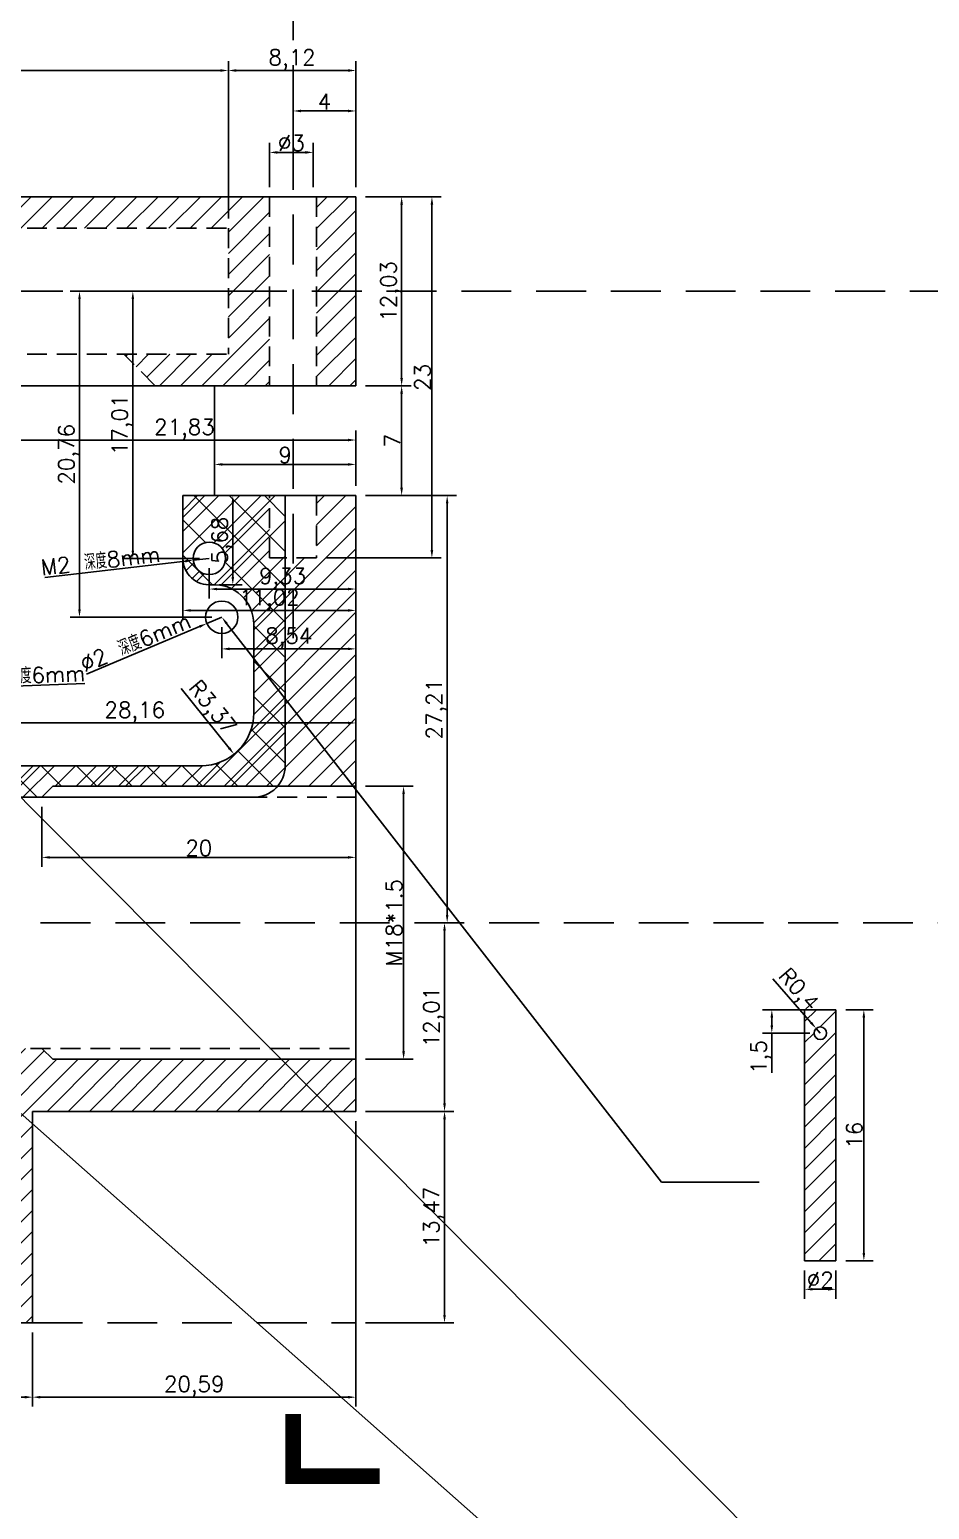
# Model space of a CAD drawing. Header units: millimetres. Extents: x 6817 to 15937, y -5221 to -164.
# Drawn here: x 9794.8 to 9852.1, y -372.3 to -278 of the extents above; entities that cross this region are included whole.
import ezdxf
from ezdxf import colors
from ezdxf.entities.mleader import LeaderData, LeaderLine
from ezdxf.math import Vec2, Vec3

# ---------------------------------------------------------------- set-up
doc = ezdxf.new("R2010")
doc.units = ezdxf.units.MM
doc.linetypes.add('HIDDEN', pattern=[9.525, 6.35, -3.175])
doc.layers.add('图层2', color=108, linetype='Continuous')
doc.styles.get("Standard").update_dxf_attribs({"font": 'txt', "bigfont": 'gbcbig.shx'})
doc.dimstyles.new('ISO-25', dxfattribs={"dimtxt": 1, "dimasz": 0.5, "dimexe": 0.6, "dimexo": 0.625, "dimgap": 0.1, "dimtad": 1, "dimtxsty": 'Standard', "dimcen": 2.5, "dimadec": 0, "dimazin": 0, "dimtfac": 1, "dimtmove": 0, "dimatfit": 3, "dimfxl": 0, "dimarcsym": 0})

# ---------------------------------------------------------------- blocks, each defined once
blk = doc.blocks.new('*D1300')
at = {"layer": 'Defpoints', "color": 0, "linetype": 'ByBlock', "transparency": 16777216}
for p in [(9777.292, -360.423), (9794.952, -360.423), (9777.292, -365.157)]:
    blk.add_point(p, dxfattribs=at)
at = {"layer": '图层2', "color": 0, "linetype": 'ByBlock', "lineweight": -2, "transparency": 16777216}
for p, q in [((9777.292, -361.048), (9777.292, -365.757)), ((9794.952, -361.048), (9794.952, -365.757)), ((9794.452, -365.157), (9777.792, -365.157))]:
    blk.add_line(p, q, dxfattribs=at)
at = {"layer": '图层2', "color": 0, "linetype": 'ByBlock', "transparency": 16777216}
for points in [[(9777.792, -365.074), (9777.792, -365.241), (9777.292, -365.157)], [(9794.452, -365.074), (9794.452, -365.241), (9794.952, -365.157)]]:
    blk.add_solid(points, dxfattribs=at)
at = {"layer": '图层2', "color": 0, "linetype": 'ByBlock', "transparency": 16777216, "insert": (9786.122, -364.474), "char_height": 1, "attachment_point": 5}
blk.add_mtext('17,66', dxfattribs=at)
blk = doc.blocks.new('*D780')
at = {"layer": 'Defpoints', "color": 0, "linetype": 'ByBlock', "transparency": 16777216}
for p in [(9815.545, -346.949), (9794.952, -360.423), (9794.952, -365.157)]:
    blk.add_point(p, dxfattribs=at)
at = {"layer": '图层2', "color": 0, "linetype": 'ByBlock', "lineweight": -2, "transparency": 16777216}
for p, q in [((9815.545, -347.574), (9815.545, -365.757)), ((9794.952, -361.048), (9794.952, -365.757)), ((9815.045, -365.157), (9795.452, -365.157))]:
    blk.add_line(p, q, dxfattribs=at)
at = {"layer": '图层2', "color": 0, "linetype": 'ByBlock', "transparency": 16777216}
for points in [[(9795.452, -365.074), (9795.452, -365.241), (9794.952, -365.157)], [(9815.045, -365.074), (9815.045, -365.241), (9815.545, -365.157)]]:
    blk.add_solid(points, dxfattribs=at)
at = {"layer": '图层2', "color": 0, "linetype": 'ByBlock', "transparency": 16777216, "insert": (9805.249, -364.474), "char_height": 1, "attachment_point": 5}
blk.add_mtext('20,59', dxfattribs=at)
blk = doc.blocks.new('*D1309')
at = {"layer": 'Defpoints', "color": 0, "linetype": 'ByBlock', "transparency": 16777216}
for p in [(9815.545, -326.236), (9815.545, -343.636), (9818.586, -343.636)]:
    blk.add_point(p, dxfattribs=at)
at = {"layer": '图层2', "color": 0, "linetype": 'ByBlock', "lineweight": -2, "transparency": 16777216}
for p, q in [((9816.17, -326.236), (9819.186, -326.236)), ((9818.586, -326.736), (9818.586, -343.136)), ((9816.17, -343.636), (9819.186, -343.636))]:
    blk.add_line(p, q, dxfattribs=at)
at = {"layer": '图层2', "color": 0, "linetype": 'ByBlock', "transparency": 16777216}
for points in [[(9818.503, -326.736), (9818.67, -326.736), (9818.586, -326.236)], [(9818.503, -343.136), (9818.67, -343.136), (9818.586, -343.636)]]:
    blk.add_solid(points, dxfattribs=at)
at = {"layer": '图层2', "color": 0, "linetype": 'ByBlock', "transparency": 16777216, "insert": (9817.986, -334.936), "char_height": 1, "attachment_point": 5, "rotation": 90}
blk.add_mtext('M18*1.5', dxfattribs=at)
blk = doc.blocks.new('*D1312')
at = {"layer": 'Defpoints', "color": 0, "linetype": 'ByBlock', "transparency": 16777216}
for p in [(9815.545, -288.697), (9815.545, -300.727), (9818.462, -300.727)]:
    blk.add_point(p, dxfattribs=at)
at = {"layer": '图层2', "color": 0, "linetype": 'ByBlock', "lineweight": -2, "transparency": 16777216}
for p, q in [((9816.17, -288.697), (9819.062, -288.697)), ((9818.462, -289.197), (9818.462, -300.227)), ((9816.17, -300.727), (9819.062, -300.727))]:
    blk.add_line(p, q, dxfattribs=at)
at = {"layer": '图层2', "color": 0, "linetype": 'ByBlock', "transparency": 16777216}
for points in [[(9818.378, -289.197), (9818.545, -289.197), (9818.462, -288.697)], [(9818.378, -300.227), (9818.545, -300.227), (9818.462, -300.727)]]:
    blk.add_solid(points, dxfattribs=at)
at = {"layer": '图层2', "color": 0, "linetype": 'ByBlock', "transparency": 16777216, "insert": (9817.778, -294.712), "char_height": 1, "attachment_point": 5, "rotation": 90}
blk.add_mtext('12,03', dxfattribs=at)
blk = doc.blocks.new('*D1313')
at = {"layer": 'Defpoints', "color": 0, "linetype": 'ByBlock', "transparency": 16777216}
for p in [(9815.545, -300.727), (9815.545, -307.727), (9818.462, -307.727)]:
    blk.add_point(p, dxfattribs=at)
at = {"layer": '图层2', "color": 0, "linetype": 'ByBlock', "lineweight": -2, "transparency": 16777216}
for p, q in [((9816.17, -300.727), (9819.062, -300.727)), ((9818.462, -301.227), (9818.462, -307.227)), ((9816.17, -307.727), (9819.062, -307.727))]:
    blk.add_line(p, q, dxfattribs=at)
at = {"layer": '图层2', "color": 0, "linetype": 'ByBlock', "transparency": 16777216}
for points in [[(9818.378, -301.227), (9818.545, -301.227), (9818.462, -300.727)], [(9818.378, -307.227), (9818.545, -307.227), (9818.462, -307.727)]]:
    blk.add_solid(points, dxfattribs=at)
at = {"layer": '图层2', "color": 0, "linetype": 'ByBlock', "transparency": 16777216, "insert": (9817.862, -304.227), "char_height": 1, "attachment_point": 5, "rotation": 90}
blk.add_mtext('7', dxfattribs=at)
blk = doc.blocks.new('*D1314')
at = {"layer": 'Defpoints', "color": 0, "linetype": 'ByBlock', "transparency": 16777216}
for p in [(9806.545, -305.741), (9806.545, -307.727), (9815.545, -307.727)]:
    blk.add_point(p, dxfattribs=at)
at = {"layer": '图层2', "color": 0, "linetype": 'ByBlock', "lineweight": -2, "transparency": 16777216}
for p, q in [((9806.545, -307.102), (9806.545, -305.141)), ((9815.545, -307.102), (9815.545, -305.141)), ((9815.045, -305.741), (9807.045, -305.741))]:
    blk.add_line(p, q, dxfattribs=at)
at = {"layer": '图层2', "color": 0, "linetype": 'ByBlock', "transparency": 16777216}
for points in [[(9807.045, -305.657), (9807.045, -305.824), (9806.545, -305.741)], [(9815.045, -305.657), (9815.045, -305.824), (9815.545, -305.741)]]:
    blk.add_solid(points, dxfattribs=at)
at = {"layer": '图层2', "color": 0, "linetype": 'ByBlock', "transparency": 16777216, "insert": (9811.045, -305.141), "char_height": 1, "attachment_point": 5}
blk.add_mtext('9', dxfattribs=at)
blk = doc.blocks.new('*D1315')
at = {"layer": 'Defpoints', "color": 0, "linetype": 'ByBlock', "transparency": 16777216}
for p in [(9815.545, -307.727), (9820.311, -334.936), (9821.363, -334.936)]:
    blk.add_point(p, dxfattribs=at)
at = {"layer": '图层2', "color": 0, "linetype": 'ByBlock', "lineweight": -2, "transparency": 16777216}
for p, q in [((9816.17, -307.727), (9821.963, -307.727)), ((9821.363, -308.227), (9821.363, -334.436)), ((9820.936, -334.936), (9821.963, -334.936))]:
    blk.add_line(p, q, dxfattribs=at)
at = {"layer": '图层2', "color": 0, "linetype": 'ByBlock', "transparency": 16777216}
for points in [[(9821.279, -308.227), (9821.446, -308.227), (9821.363, -307.727)], [(9821.279, -334.436), (9821.446, -334.436), (9821.363, -334.936)]]:
    blk.add_solid(points, dxfattribs=at)
at = {"layer": '图层2', "color": 0, "linetype": 'ByBlock', "transparency": 16777216, "insert": (9820.679, -321.332), "char_height": 1, "attachment_point": 5, "rotation": 90}
blk.add_mtext('27,21', dxfattribs=at)
blk = doc.blocks.new('*D781')
at = {"layer": 'Defpoints', "color": 0, "linetype": 'ByBlock', "transparency": 16777216}
for p in [(9819.686, -334.936), (9815.545, -346.949), (9821.194, -346.949)]:
    blk.add_point(p, dxfattribs=at)
at = {"layer": '图层2', "color": 0, "linetype": 'ByBlock', "lineweight": -2, "transparency": 16777216}
for p, q in [((9820.311, -334.936), (9821.794, -334.936)), ((9821.194, -335.436), (9821.194, -346.449)), ((9816.17, -346.949), (9821.794, -346.949))]:
    blk.add_line(p, q, dxfattribs=at)
at = {"layer": '图层2', "color": 0, "linetype": 'ByBlock', "transparency": 16777216}
for points in [[(9821.111, -335.436), (9821.278, -335.436), (9821.194, -334.936)], [(9821.111, -346.449), (9821.278, -346.449), (9821.194, -346.949)]]:
    blk.add_solid(points, dxfattribs=at)
at = {"layer": '图层2', "color": 0, "linetype": 'ByBlock', "transparency": 16777216, "insert": (9820.511, -340.943), "char_height": 1, "attachment_point": 5, "rotation": 90}
blk.add_mtext('12,01', dxfattribs=at)
blk = doc.blocks.new('*D1316')
at = {"layer": 'Defpoints', "color": 0, "linetype": 'ByBlock', "transparency": 16777216}
for p in [(9815.545, -346.949), (9815.545, -360.423), (9821.194, -360.423)]:
    blk.add_point(p, dxfattribs=at)
at = {"layer": '图层2', "color": 0, "linetype": 'ByBlock', "lineweight": -2, "transparency": 16777216}
for p, q in [((9816.17, -346.949), (9821.794, -346.949)), ((9821.194, -347.449), (9821.194, -359.923)), ((9816.17, -360.423), (9821.794, -360.423))]:
    blk.add_line(p, q, dxfattribs=at)
at = {"layer": '图层2', "color": 0, "linetype": 'ByBlock', "transparency": 16777216}
for points in [[(9821.111, -347.449), (9821.278, -347.449), (9821.194, -346.949)], [(9821.111, -359.923), (9821.278, -359.923), (9821.194, -360.423)]]:
    blk.add_solid(points, dxfattribs=at)
at = {"layer": '图层2', "color": 0, "linetype": 'ByBlock', "transparency": 16777216, "insert": (9820.511, -353.686), "char_height": 1, "attachment_point": 5, "rotation": 90}
blk.add_mtext('13,47', dxfattribs=at)
blk = doc.blocks.new('*D782')
at = {"layer": 'Defpoints', "color": 0, "linetype": 'ByBlock', "transparency": 16777216}
for p in [(9793.712, -304.185), (9793.712, -304.852), (9815.545, -307.727)]:
    blk.add_point(p, dxfattribs=at)
at = {"layer": '图层2', "color": 0, "linetype": 'ByBlock', "lineweight": -2, "transparency": 16777216}
for p, q in [((9793.712, -304.227), (9793.712, -303.585)), ((9815.045, -304.185), (9794.212, -304.185)), ((9815.545, -307.102), (9815.545, -303.585))]:
    blk.add_line(p, q, dxfattribs=at)
at = {"layer": '图层2', "color": 0, "linetype": 'ByBlock', "transparency": 16777216}
for points in [[(9794.212, -304.102), (9794.212, -304.269), (9793.712, -304.185)], [(9815.045, -304.102), (9815.045, -304.269), (9815.545, -304.185)]]:
    blk.add_solid(points, dxfattribs=at)
at = {"layer": '图层2', "color": 0, "linetype": 'ByBlock', "transparency": 16777216, "insert": (9804.629, -303.502), "char_height": 1, "attachment_point": 5}
blk.add_mtext('21,83', dxfattribs=at)
blk = doc.blocks.new('*D1318')
at = {"layer": 'Defpoints', "color": 0, "linetype": 'ByBlock', "transparency": 16777216}
for p in [(9811.545, -283.225), (9811.545, -288.697), (9815.545, -288.697)]:
    blk.add_point(p, dxfattribs=at)
at = {"layer": '图层2', "color": 0, "linetype": 'ByBlock', "lineweight": -2, "transparency": 16777216}
for p, q in [((9811.545, -288.072), (9811.545, -282.625)), ((9815.545, -288.072), (9815.545, -282.625)), ((9815.045, -283.225), (9812.045, -283.225))]:
    blk.add_line(p, q, dxfattribs=at)
at = {"layer": '图层2', "color": 0, "linetype": 'ByBlock', "transparency": 16777216}
for points in [[(9812.045, -283.142), (9812.045, -283.309), (9811.545, -283.225)], [(9815.045, -283.142), (9815.045, -283.309), (9815.545, -283.225)]]:
    blk.add_solid(points, dxfattribs=at)
at = {"layer": '图层2', "color": 0, "linetype": 'ByBlock', "transparency": 16777216, "insert": (9813.545, -282.625), "char_height": 1, "attachment_point": 5}
blk.add_mtext('4', dxfattribs=at)
blk = doc.blocks.new('*D1319')
at = {"layer": 'Defpoints', "color": 0, "linetype": 'ByBlock', "transparency": 16777216}
for p in [(9810.045, -285.864), (9810.045, -288.697), (9812.836, -288.697)]:
    blk.add_point(p, dxfattribs=at)
at = {"layer": '图层2', "color": 0, "linetype": 'ByBlock', "lineweight": -2, "transparency": 16777216}
for p, q in [((9810.045, -288.072), (9810.045, -285.264)), ((9812.836, -288.072), (9812.836, -285.264)), ((9812.336, -285.864), (9810.545, -285.864))]:
    blk.add_line(p, q, dxfattribs=at)
at = {"layer": '图层2', "color": 0, "linetype": 'ByBlock', "transparency": 16777216}
for points in [[(9810.545, -285.781), (9810.545, -285.948), (9810.045, -285.864)], [(9812.336, -285.781), (9812.336, -285.948), (9812.836, -285.864)]]:
    blk.add_solid(points, dxfattribs=at)
at = {"layer": '图层2', "color": 0, "linetype": 'ByBlock', "transparency": 16777216, "insert": (9811.44, -285.264), "char_height": 1, "attachment_point": 5}
blk.add_mtext('%%C3', dxfattribs=at)
blk = doc.blocks.new('*D1320')
at = {"layer": 'Defpoints', "color": 0, "linetype": 'ByBlock', "transparency": 16777216}
for p in [(9815.545, -288.697), (9813.045, -311.697), (9820.39, -311.697)]:
    blk.add_point(p, dxfattribs=at)
at = {"layer": '图层2', "color": 0, "linetype": 'ByBlock', "lineweight": -2, "transparency": 16777216}
for p, q in [((9816.17, -288.697), (9820.99, -288.697)), ((9820.39, -289.197), (9820.39, -311.197)), ((9813.67, -311.697), (9820.99, -311.697))]:
    blk.add_line(p, q, dxfattribs=at)
at = {"layer": '图层2', "color": 0, "linetype": 'ByBlock', "transparency": 16777216}
for points in [[(9820.306, -289.197), (9820.473, -289.197), (9820.39, -288.697)], [(9820.306, -311.197), (9820.473, -311.197), (9820.39, -311.697)]]:
    blk.add_solid(points, dxfattribs=at)
at = {"layer": '图层2', "color": 0, "linetype": 'ByBlock', "transparency": 16777216, "insert": (9819.79, -300.197), "char_height": 1, "attachment_point": 5, "rotation": 90}
blk.add_mtext('23', dxfattribs=at)
blk = doc.blocks.new('*D1321')
at = {"layer": 'Defpoints', "color": 0, "linetype": 'ByBlock', "transparency": 16777216}
for p in [(9807.423, -280.647), (9815.545, -288.697), (9807.423, -290.697)]:
    blk.add_point(p, dxfattribs=at)
at = {"layer": '图层2', "color": 0, "linetype": 'ByBlock', "lineweight": -2, "transparency": 16777216}
for p, q in [((9807.423, -290.072), (9807.423, -280.047)), ((9815.045, -280.647), (9807.923, -280.647)), ((9815.545, -288.072), (9815.545, -280.047))]:
    blk.add_line(p, q, dxfattribs=at)
at = {"layer": '图层2', "color": 0, "linetype": 'ByBlock', "transparency": 16777216}
for points in [[(9807.923, -280.564), (9807.923, -280.731), (9807.423, -280.647)], [(9815.045, -280.564), (9815.045, -280.731), (9815.545, -280.647)]]:
    blk.add_solid(points, dxfattribs=at)
at = {"layer": '图层2', "color": 0, "linetype": 'ByBlock', "transparency": 16777216, "insert": (9811.484, -279.964), "char_height": 1, "attachment_point": 5}
blk.add_mtext('8,12', dxfattribs=at)
blk = doc.blocks.new('*D1322')
at = {"layer": 'Defpoints', "color": 0, "linetype": 'ByBlock', "transparency": 16777216}
for p in [(9735.545, -280.647), (9735.545, -288.697), (9807.423, -290.697)]:
    blk.add_point(p, dxfattribs=at)
at = {"layer": '图层2', "color": 0, "linetype": 'ByBlock', "lineweight": -2, "transparency": 16777216}
for p, q in [((9735.545, -288.072), (9735.545, -280.047)), ((9806.923, -280.647), (9736.045, -280.647)), ((9807.423, -290.072), (9807.423, -280.047))]:
    blk.add_line(p, q, dxfattribs=at)
at = {"layer": '图层2', "color": 0, "linetype": 'ByBlock', "transparency": 16777216}
for points in [[(9736.045, -280.564), (9736.045, -280.731), (9735.545, -280.647)], [(9806.923, -280.564), (9806.923, -280.731), (9807.423, -280.647)]]:
    blk.add_solid(points, dxfattribs=at)
at = {"layer": '图层2', "color": 0, "linetype": 'ByBlock', "transparency": 16777216, "insert": (9771.484, -279.964), "char_height": 1, "attachment_point": 5}
blk.add_mtext('71,88', dxfattribs=at)
blk = doc.blocks.new('*D785')
at = {"layer": 'Defpoints', "color": 0, "linetype": 'ByBlock', "transparency": 16777216}
for p in [(9805.183, -311.845), (9806.21, -311.726)]:
    blk.add_point(p, dxfattribs=at)
at = {"layer": '图层2', "color": 0, "linetype": 'ByBlock', "lineweight": -2, "transparency": 16777216}
for p, q in [((9795.724, -312.942), (9804.686, -311.903)), ((9806.21, -311.726), (9805.183, -311.845))]:
    blk.add_line(p, q, dxfattribs=at)
at = {"layer": '图层2', "color": 0, "linetype": 'ByBlock', "transparency": 16777216}
blk.add_solid([(9804.676, -311.82), (9804.696, -311.985), (9805.183, -311.845)], dxfattribs=at)
at = {"layer": '图层2', "color": 0, "linetype": 'ByBlock', "transparency": 16777216, "insert": (9799.286, -311.875), "char_height": 1, "attachment_point": 5, "rotation": 6.61436}
blk.add_mtext('M2 深度8mm', dxfattribs=at)
blk = doc.blocks.new('*D1324')
at = {"layer": 'Defpoints', "color": 0, "linetype": 'ByBlock', "transparency": 16777216}
for p in [(9807.005, -315.473), (9806.054, -315.873)]:
    blk.add_point(p, dxfattribs=at)
at = {"layer": '图层2', "color": 0, "linetype": 'ByBlock', "lineweight": -2, "transparency": 16777216}
for p, q in [((9807.005, -315.473), (9806.054, -315.873)), ((9798.382, -319.1), (9805.593, -316.067))]:
    blk.add_line(p, q, dxfattribs=at)
at = {"layer": '图层2', "color": 0, "linetype": 'ByBlock', "transparency": 16777216}
blk.add_solid([(9805.561, -315.99), (9805.625, -316.144), (9806.054, -315.873)], dxfattribs=at)
at = {"layer": '图层2', "color": 0, "linetype": 'ByBlock', "transparency": 16777216, "insert": (9801.505, -317.082), "char_height": 1, "attachment_point": 5, "rotation": 22.81537}
blk.add_mtext('%%C2 深度6mm', dxfattribs=at)
blk = doc.blocks.new('*D1325')
at = {"layer": 'Defpoints', "color": 0, "linetype": 'ByBlock', "transparency": 16777216}
for p in [(9806.21, -311.726), (9815.545, -311.726), (9815.545, -313.679)]:
    blk.add_point(p, dxfattribs=at)
at = {"layer": '图层2', "color": 0, "linetype": 'ByBlock', "lineweight": -2, "transparency": 16777216}
for p, q in [((9806.21, -312.351), (9806.21, -314.279)), ((9815.545, -312.351), (9815.545, -314.279)), ((9806.71, -313.679), (9815.045, -313.679))]:
    blk.add_line(p, q, dxfattribs=at)
at = {"layer": '图层2', "color": 0, "linetype": 'ByBlock', "transparency": 16777216}
for points in [[(9806.71, -313.596), (9806.71, -313.762), (9806.21, -313.679)], [(9815.045, -313.596), (9815.045, -313.762), (9815.545, -313.679)]]:
    blk.add_solid(points, dxfattribs=at)
at = {"layer": '图层2', "color": 0, "linetype": 'ByBlock', "transparency": 16777216, "insert": (9810.878, -312.996), "char_height": 1, "attachment_point": 5}
blk.add_mtext('9,33', dxfattribs=at)
blk = doc.blocks.new('*D1326')
at = {"layer": 'Defpoints', "color": 0, "linetype": 'ByBlock', "transparency": 16777216}
for p in [(9807.005, -315.473), (9815.545, -315.473), (9815.545, -317.491)]:
    blk.add_point(p, dxfattribs=at)
at = {"layer": '图层2', "color": 0, "linetype": 'ByBlock', "lineweight": -2, "transparency": 16777216}
for p, q in [((9807.005, -316.098), (9807.005, -318.091)), ((9815.545, -316.098), (9815.545, -318.091)), ((9807.505, -317.491), (9815.045, -317.491))]:
    blk.add_line(p, q, dxfattribs=at)
at = {"layer": '图层2', "color": 0, "linetype": 'ByBlock', "transparency": 16777216}
for points in [[(9807.505, -317.408), (9807.505, -317.574), (9807.005, -317.491)], [(9815.045, -317.408), (9815.045, -317.574), (9815.545, -317.491)]]:
    blk.add_solid(points, dxfattribs=at)
at = {"layer": '图层2', "color": 0, "linetype": 'ByBlock', "transparency": 16777216, "insert": (9811.275, -316.808), "char_height": 1, "attachment_point": 5}
blk.add_mtext('8,54', dxfattribs=at)
blk = doc.blocks.new('*D1327')
at = {"layer": 'Defpoints', "color": 0, "linetype": 'ByBlock', "transparency": 16777216}
for p in [(9809.425, -294.712), (9801.339, -311.726), (9806.21, -311.726)]:
    blk.add_point(p, dxfattribs=at)
at = {"layer": '图层2', "color": 0, "linetype": 'ByBlock', "lineweight": -2, "transparency": 16777216}
for p, q in [((9808.8, -294.712), (9800.739, -294.712)), ((9801.339, -295.212), (9801.339, -311.226)), ((9805.585, -311.726), (9800.739, -311.726))]:
    blk.add_line(p, q, dxfattribs=at)
at = {"layer": '图层2', "color": 0, "linetype": 'ByBlock', "transparency": 16777216}
for points in [[(9801.256, -295.212), (9801.422, -295.212), (9801.339, -294.712)], [(9801.256, -311.226), (9801.422, -311.226), (9801.339, -311.726)]]:
    blk.add_solid(points, dxfattribs=at)
at = {"layer": '图层2', "color": 0, "linetype": 'ByBlock', "transparency": 16777216, "insert": (9800.656, -303.219), "char_height": 1, "attachment_point": 5, "rotation": 90}
blk.add_mtext('17,01', dxfattribs=at)
blk = doc.blocks.new('*D786')
at = {"layer": 'Defpoints', "color": 0, "linetype": 'ByBlock', "transparency": 16777216}
for p in [(9805.379, -294.712), (9797.941, -315.473), (9807.005, -315.473)]:
    blk.add_point(p, dxfattribs=at)
at = {"layer": '图层2', "color": 0, "linetype": 'ByBlock', "lineweight": -2, "transparency": 16777216}
for p, q in [((9804.754, -294.712), (9797.341, -294.712)), ((9797.941, -295.212), (9797.941, -314.973)), ((9806.38, -315.473), (9797.341, -315.473))]:
    blk.add_line(p, q, dxfattribs=at)
at = {"layer": '图层2', "color": 0, "linetype": 'ByBlock', "transparency": 16777216}
for points in [[(9797.858, -295.212), (9798.024, -295.212), (9797.941, -294.712)], [(9797.858, -314.973), (9798.024, -314.973), (9797.941, -315.473)]]:
    blk.add_solid(points, dxfattribs=at)
at = {"layer": '图层2', "color": 0, "linetype": 'ByBlock', "transparency": 16777216, "insert": (9797.258, -305.092), "char_height": 1, "attachment_point": 5, "rotation": 90}
blk.add_mtext('20,76', dxfattribs=at)
blk = doc.blocks.new('*D1330')
at = {"layer": 'Defpoints', "color": 0, "linetype": 'ByBlock', "transparency": 16777216}
for p in [(9787.385, -320.113), (9815.545, -320.527), (9787.385, -322.21)]:
    blk.add_point(p, dxfattribs=at)
at = {"layer": '图层2', "color": 0, "linetype": 'ByBlock', "lineweight": -2, "transparency": 16777216}
for p, q in [((9787.385, -320.738), (9787.385, -322.81)), ((9815.545, -321.152), (9815.545, -322.81)), ((9815.045, -322.21), (9787.885, -322.21))]:
    blk.add_line(p, q, dxfattribs=at)
at = {"layer": '图层2', "color": 0, "linetype": 'ByBlock', "transparency": 16777216}
for points in [[(9787.885, -322.126), (9787.885, -322.293), (9787.385, -322.21)], [(9815.045, -322.126), (9815.045, -322.293), (9815.545, -322.21)]]:
    blk.add_solid(points, dxfattribs=at)
at = {"layer": '图层2', "color": 0, "linetype": 'ByBlock', "transparency": 16777216, "insert": (9801.465, -321.526), "char_height": 1, "attachment_point": 5}
blk.add_mtext('28,16', dxfattribs=at)
blk = doc.blocks.new('*D1332')
at = {"layer": 'Defpoints', "color": 0, "linetype": 'ByBlock', "transparency": 16777216}
for p in [(9804.526, -307.727), (9815.545, -307.727), (9804.526, -315.04)]:
    blk.add_point(p, dxfattribs=at)
at = {"layer": '图层2', "color": 0, "linetype": 'ByBlock', "lineweight": -2, "transparency": 16777216}
for p, q in [((9804.526, -308.352), (9804.526, -315.64)), ((9815.545, -308.352), (9815.545, -315.64)), ((9815.045, -315.04), (9805.026, -315.04))]:
    blk.add_line(p, q, dxfattribs=at)
at = {"layer": '图层2', "color": 0, "linetype": 'ByBlock', "transparency": 16777216}
for points in [[(9805.026, -314.957), (9805.026, -315.124), (9804.526, -315.04)], [(9815.045, -314.957), (9815.045, -315.124), (9815.545, -315.04)]]:
    blk.add_solid(points, dxfattribs=at)
at = {"layer": '图层2', "color": 0, "linetype": 'ByBlock', "transparency": 16777216, "insert": (9810.035, -314.357), "char_height": 1, "attachment_point": 5}
blk.add_mtext('11,02', dxfattribs=at)
blk = doc.blocks.new('*D1333')
at = {"layer": 'Defpoints', "color": 0, "linetype": 'ByBlock', "transparency": 16777216}
for p in [(9804.526, -307.727), (9806.21, -313.41), (9807.708, -313.41)]:
    blk.add_point(p, dxfattribs=at)
at = {"layer": '图层2', "color": 0, "linetype": 'ByBlock', "lineweight": -2, "transparency": 16777216}
for p, q in [((9805.151, -307.727), (9808.308, -307.727)), ((9807.708, -308.227), (9807.708, -312.91)), ((9806.835, -313.41), (9808.308, -313.41))]:
    blk.add_line(p, q, dxfattribs=at)
at = {"layer": '图层2', "color": 0, "linetype": 'ByBlock', "transparency": 16777216}
for points in [[(9807.624, -308.227), (9807.791, -308.227), (9807.708, -307.727)], [(9807.624, -312.91), (9807.791, -312.91), (9807.708, -313.41)]]:
    blk.add_solid(points, dxfattribs=at)
at = {"layer": '图层2', "color": 0, "linetype": 'ByBlock', "transparency": 16777216, "insert": (9807.024, -310.568), "char_height": 1, "attachment_point": 5, "rotation": 90}
blk.add_mtext('5,68', dxfattribs=at)
blk = doc.blocks.new('*D1334')
at = {"layer": 'Defpoints', "color": 0, "linetype": 'ByBlock', "transparency": 16777216}
for p in [(9805.676, -321.568), (9807.784, -324.196)]:
    blk.add_point(p, dxfattribs=at)
at = {"layer": '图层2', "color": 0, "linetype": 'ByBlock', "lineweight": -2, "transparency": 16777216}
blk.add_line((9804.426, -320.009), (9807.471, -323.806), dxfattribs=at)
at = {"layer": '图层2', "color": 0, "linetype": 'ByBlock', "transparency": 16777216}
blk.add_solid([(9807.536, -323.753), (9807.406, -323.858), (9807.784, -324.196)], dxfattribs=at)
at = {"layer": '图层2', "color": 0, "linetype": 'ByBlock', "transparency": 16777216, "insert": (9806.325, -321.285), "char_height": 1, "attachment_point": 5, "rotation": 308.7325}
blk.add_mtext('R3,37', dxfattribs=at)
blk = doc.blocks.new('*D793')
at = {"layer": 'Defpoints', "color": 0, "linetype": 'ByBlock', "transparency": 16777216}
for p in [(9787.385, -320.113), (9788.634, -320.065)]:
    blk.add_point(p, dxfattribs=at)
at = {"layer": '图层2', "color": 0, "linetype": 'ByBlock', "lineweight": -2, "transparency": 16777216}
for p, q in [((9787.385, -320.113), (9788.634, -320.065)), ((9798.283, -319.693), (9789.133, -320.045))]:
    blk.add_line(p, q, dxfattribs=at)
at = {"layer": '图层2', "color": 0, "linetype": 'ByBlock', "transparency": 16777216}
blk.add_solid([(9789.13, -319.962), (9789.137, -320.129), (9788.634, -320.065)], dxfattribs=at)
at = {"layer": '图层2', "color": 0, "linetype": 'ByBlock', "transparency": 16777216, "insert": (9793.933, -319.21), "char_height": 1, "attachment_point": 5, "rotation": 2.20602}
blk.add_mtext('%%C2.5 深度6mm', dxfattribs=at)
blk = doc.blocks.new('*D1351')
at = {"layer": 'Defpoints', "color": 0, "linetype": 'ByBlock', "transparency": 16777216}
for p in [(9795.545, -326.936), (9815.545, -326.936), (9795.545, -330.772)]:
    blk.add_point(p, dxfattribs=at)
at = {"layer": '图层2', "color": 0, "linetype": 'ByBlock', "lineweight": -2, "transparency": 16777216}
for p, q in [((9795.545, -327.561), (9795.545, -331.372)), ((9815.545, -327.561), (9815.545, -331.372)), ((9815.045, -330.772), (9796.045, -330.772))]:
    blk.add_line(p, q, dxfattribs=at)
at = {"layer": '图层2', "color": 0, "linetype": 'ByBlock', "transparency": 16777216}
for points in [[(9796.045, -330.689), (9796.045, -330.855), (9795.545, -330.772)], [(9815.045, -330.689), (9815.045, -330.855), (9815.545, -330.772)]]:
    blk.add_solid(points, dxfattribs=at)
at = {"layer": '图层2', "color": 0, "linetype": 'ByBlock', "transparency": 16777216, "insert": (9805.545, -330.172), "char_height": 1, "attachment_point": 5}
blk.add_mtext('20', dxfattribs=at)
blk = doc.blocks.new('*D1352')
at = {"layer": 'Defpoints', "color": 0, "linetype": 'ByBlock', "transparency": 16777216}
for p in [(9844.13, -356.473), (9846.13, -356.473), (9844.13, -358.285)]:
    blk.add_point(p, dxfattribs=at)
at = {"layer": '图层2', "color": 0, "linetype": 'ByBlock', "lineweight": -2, "transparency": 16777216}
for p, q in [((9844.13, -357.098), (9844.13, -358.885)), ((9846.13, -357.098), (9846.13, -358.885)), ((9845.63, -358.285), (9844.63, -358.285))]:
    blk.add_line(p, q, dxfattribs=at)
at = {"layer": '图层2', "color": 0, "linetype": 'ByBlock', "transparency": 16777216}
for points in [[(9844.63, -358.201), (9844.63, -358.368), (9844.13, -358.285)], [(9845.63, -358.201), (9845.63, -358.368), (9846.13, -358.285)]]:
    blk.add_solid(points, dxfattribs=at)
at = {"layer": '图层2', "color": 0, "linetype": 'ByBlock', "transparency": 16777216, "insert": (9845.13, -357.685), "char_height": 1, "attachment_point": 5}
blk.add_mtext('%%C2', dxfattribs=at)
blk = doc.blocks.new('*D1353')
at = {"layer": 'Defpoints', "color": 0, "linetype": 'ByBlock', "transparency": 16777216}
for p in [(9846.13, -340.473), (9846.13, -356.473), (9847.905, -356.473)]:
    blk.add_point(p, dxfattribs=at)
at = {"layer": '图层2', "color": 0, "linetype": 'ByBlock', "lineweight": -2, "transparency": 16777216}
for p, q in [((9846.755, -340.473), (9848.505, -340.473)), ((9847.905, -340.973), (9847.905, -355.973)), ((9846.755, -356.473), (9848.505, -356.473))]:
    blk.add_line(p, q, dxfattribs=at)
at = {"layer": '图层2', "color": 0, "linetype": 'ByBlock', "transparency": 16777216}
for points in [[(9847.822, -340.973), (9847.988, -340.973), (9847.905, -340.473)], [(9847.822, -355.973), (9847.988, -355.973), (9847.905, -356.473)]]:
    blk.add_solid(points, dxfattribs=at)
at = {"layer": '图层2', "color": 0, "linetype": 'ByBlock', "transparency": 16777216, "insert": (9847.305, -348.473), "char_height": 1, "attachment_point": 5, "rotation": 90}
blk.add_mtext('16', dxfattribs=at)
blk = doc.blocks.new('*D1354')
at = {"layer": 'Defpoints', "color": 0, "linetype": 'ByBlock', "transparency": 16777216}
for p in [(9845.13, -340.473), (9842.043, -341.972), (9845.1, -341.972)]:
    blk.add_point(p, dxfattribs=at)
at = {"layer": '图层2', "color": 0, "linetype": 'ByBlock', "lineweight": -2, "transparency": 16777216}
for p, q in [((9844.505, -340.473), (9841.443, -340.473)), ((9842.043, -340.973), (9842.043, -341.472)), ((9844.475, -341.972), (9841.443, -341.972)), ((9842.043, -341.972), (9842.043, -344.505))]:
    blk.add_line(p, q, dxfattribs=at)
at = {"layer": '图层2', "color": 0, "linetype": 'ByBlock', "transparency": 16777216}
for points in [[(9841.959, -340.973), (9842.126, -340.973), (9842.043, -340.473)], [(9841.959, -341.472), (9842.126, -341.472), (9842.043, -341.972)]]:
    blk.add_solid(points, dxfattribs=at)
at = {"layer": '图层2', "color": 0, "linetype": 'ByBlock', "transparency": 16777216, "insert": (9841.359, -343.489), "char_height": 1, "attachment_point": 5, "rotation": 90}
blk.add_mtext('1,5', dxfattribs=at)
blk = doc.blocks.new('*D1355')
at = {"layer": 'Defpoints', "color": 0, "linetype": 'ByBlock', "transparency": 16777216}
for p in [(9844.867, -341.672), (9845.13, -341.973)]:
    blk.add_point(p, dxfattribs=at)
at = {"layer": '图层2', "color": 0, "linetype": 'ByBlock', "lineweight": -2, "transparency": 16777216}
for p, q in [((9842.1, -338.512), (9844.537, -341.296)), ((9845.13, -341.973), (9844.867, -341.672))]:
    blk.add_line(p, q, dxfattribs=at)
at = {"layer": '图层2', "color": 0, "linetype": 'ByBlock', "transparency": 16777216}
blk.add_solid([(9844.6, -341.241), (9844.475, -341.351), (9844.867, -341.672)], dxfattribs=at)
at = {"layer": '图层2', "color": 0, "linetype": 'ByBlock', "transparency": 16777216, "insert": (9843.668, -339.266), "char_height": 1, "attachment_point": 5, "rotation": 311.19773}
blk.add_mtext('R0,4', dxfattribs=at)

msp = doc.modelspace()

# ---------------------------------------------------------------- hatches: boundary and pattern name
at = {"layer": '图层2', "linetype": 'ByBlock'}
h = msp.add_hatch(dxfattribs=at)
h.set_pattern_fill('ANSI31', color=4, scale=0.3)
h.set_pattern_definition([(45, (8217.1897, 256.5624), (-0.6735192, 0.6735192), [])])
h.paths.add_polyline_path([(9735.545, -288.697), (9810.045, -288.697), (9810.045, -294.712), (9807.423, -294.712), (9807.423, -290.697), (9735.545, -290.697)])
h.paths.add_polyline_path([(9800.769, -298.727), (9807.423, -298.727), (9807.423, -294.712), (9810.045, -294.712), (9810.045, -300.727), (9802.769, -300.727)])
h.paths.add_polyline_path([(9813.045, -294.712), (9815.545, -294.712), (9815.545, -300.727), (9813.045, -300.727)])
h.paths.add_polyline_path([(9813.045, -288.697), (9815.545, -288.697), (9815.545, -294.712), (9813.045, -294.712)])
edge = h.paths.add_edge_path()
edge.add_line((9735.545, -298.727), (9740.045, -298.727))
edge.add_arc((9740.045, -300.727), 2, 450, 540)
edge.add_line((9738.045, -300.727), (9735.545, -300.727))
edge.add_line((9735.545, -300.727), (9735.545, -298.727))
edge = h.paths.add_edge_path()
edge.add_line((9740.045, -298.727), (9757.8, -298.727))
edge.add_line((9757.8, -298.727), (9755.8, -300.727))
edge.add_line((9755.8, -300.727), (9738.045, -300.727))
edge.add_arc((9740.045, -300.727), 2, 450, 540, ccw=False)
edge = h.paths.add_edge_path()
edge.add_line((9804.526, -311.726), (9804.526, -307.727))
edge.add_line((9804.526, -307.727), (9810.045, -307.727))
edge.add_line((9810.045, -307.727), (9810.045, -311.697))
edge.add_line((9810.045, -311.697), (9811.045, -311.697))
edge.add_line((9811.045, -311.697), (9811.045, -324.936))
edge.add_arc((9809.045, -324.936), 2, 319.4584, 360, ccw=False)
edge.add_line((9810.565, -326.236), (9796.245, -326.236))
edge.add_line((9796.245, -326.236), (9795.545, -326.936))
edge.add_line((9795.545, -326.936), (9766.644, -326.936))
edge.add_line((9766.644, -326.936), (9768.644, -324.936))
edge.add_line((9768.644, -324.936), (9805.676, -324.936))
edge.add_arc((9805.676, -321.568), 3.368, 270, 360)
edge.add_line((9809.045, -321.568), (9809.045, -315.925))
edge.add_arc((9806.519, -315.925), 2.526, 360, 454.82174)
edge.add_arc((9806.21, -311.726), 1.684, 180, 273.27147, ccw=False)
edge = h.paths.add_edge_path(flags=16)
edge.add_arc((9806.21, -311.726), 1.034, 180, 540, ccw=False)
edge = h.paths.add_edge_path(flags=17)
edge.add_line((9738.045, -324.936), (9739.483, -324.936))
edge.add_line((9739.483, -324.936), (9741.483, -326.936))
edge.add_line((9741.483, -326.936), (9740.045, -326.936))
edge.add_arc((9740.045, -324.936), 2, 180, 270, ccw=False)
edge = h.paths.add_edge_path()
edge.add_line((9735.545, -324.936), (9738.045, -324.936))
edge.add_arc((9740.045, -324.936), 2, 540, 630)
edge.add_line((9740.045, -326.936), (9741.483, -326.936))
edge.add_line((9741.483, -326.936), (9741.483, -332.436))
edge.add_line((9741.483, -332.436), (9732.875, -332.436))
edge.add_line((9732.875, -332.436), (9732.875, -331.451))
edge.add_line((9732.875, -331.451), (9735.545, -331.451))
edge.add_line((9735.545, -331.451), (9735.545, -324.936))
h.paths.add_polyline_path([(9733.875, -339.951), (9732.875, -339.951), (9732.875, -337.436), (9741.483, -337.436), (9741.483, -342.936), (9747.926, -342.936), (9747.926, -344.936), (9743.433, -344.936), (9743.433, -350.317), (9740.989, -350.317), (9740.989, -345.817), (9740.489, -345.317), (9738.489, -345.317), (9737.989, -345.817), (9737.989, -350.317), (9733.875, -350.317)])
h.paths.add_polyline_path([(9788.736, -342.936), (9795.545, -342.936), (9796.245, -343.636), (9815.545, -343.636), (9815.545, -346.949), (9794.952, -346.949), (9794.952, -360.423), (9792.952, -360.423), (9792.952, -344.936), (9788.736, -344.936)])
h.paths.add_polyline_path([(9734.375, -350.923), (9733.875, -350.423), (9733.875, -350.317), (9735.545, -350.317), (9735.545, -360.423), (9734.375, -360.423)])
h.paths.add_polyline_path([(9720.745, -344.936), (9720.745, -337.436), (9729.875, -337.436), (9729.875, -339.951), (9728.875, -339.951), (9728.875, -350.317), (9727.858, -350.317), (9727.858, -360.423), (9721.745, -360.423), (9711.145, -358.131), (9711.145, -344.936)])
h.paths.add_polyline_path([(9691.745, -315.936), (9705.895, -315.936), (9705.895, -324.936), (9691.745, -324.936)])
h.paths.add_polyline_path([(9710.395, -315.936), (9721.745, -315.936), (9721.745, -331.451), (9729.875, -331.451), (9729.875, -332.436), (9720.745, -332.436), (9720.745, -324.936), (9710.395, -324.936)])
h.paths.add_polyline_path([(9710.395, -300.712), (9721.745, -300.712), (9721.745, -315.936), (9710.395, -315.936)])
h.paths.add_polyline_path([(9691.745, -302.712), (9703.445, -302.712), (9703.445, -300.912), (9703.645, -300.712), (9705.895, -300.712), (9705.895, -315.936), (9691.745, -315.936)])
h.paths.add_polyline_path([(9711.245, -284.712), (9721.745, -284.712), (9721.745, -288.712), (9711.245, -288.712)])
h.paths.add_polyline_path([(9703.445, -286.712), (9691.745, -286.712), (9691.745, -284.712), (9711.245, -284.712), (9711.245, -288.712), (9703.645, -288.712), (9703.445, -288.512)])
edge = h.paths.add_edge_path()
edge.add_line((9813.045, -311.697), (9813.045, -307.727))
edge.add_line((9813.045, -307.727), (9815.545, -307.727))
edge.add_line((9815.545, -307.727), (9815.545, -326.236))
edge.add_line((9815.545, -326.236), (9810.565, -326.236))
edge.add_arc((9809.045, -324.936), 2, 319.4584, 360)
edge.add_line((9811.045, -324.936), (9811.045, -311.697))
edge.add_line((9811.045, -311.697), (9813.045, -311.697))
h.paths.add_polyline_path([(9694.345, -344.936), (9694.345, -354.499), (9691.745, -353.936), (9691.745, -344.936)])
h.paths.add_polyline_path([(9699.345, -355.58), (9699.345, -344.936), (9705.145, -344.936), (9705.145, -356.834)])
h = msp.add_hatch(dxfattribs=at)
h.set_pattern_fill('ANSI37', color=62, scale=0.5)
h.set_pattern_definition([(45, (8217.1897, 256.5624), (-1.122532, 1.122532), []), (135, (8217.1897, 256.5624), (-1.122532, -1.122532), [])])
h.paths.add_polyline_path([(9810.045, -307.727), (9811.045, -307.727), (9811.045, -311.697), (9810.045, -311.697)], flags=17)
h.paths.add_polyline_path([(9804.526, -307.727), (9810.045, -307.727), (9810.045, -311.697), (9811.045, -311.697), (9811.045, -324.936, -0.178765), (9810.565, -326.236), (9796.245, -326.236), (9795.545, -326.936), (9766.644, -326.936), (9768.644, -324.936), (9805.676, -324.936, 0.414214), (9809.045, -321.568), (9809.045, -315.925, 0.439082), (9806.306, -313.407, -0.431038), (9804.526, -311.726)])
h.paths.add_polyline_path([(9805.176, -311.726, 1), (9807.244, -311.726, 1)], flags=16)
h.paths.add_polyline_path([(9739.483, -324.936), (9768.644, -324.936), (9766.644, -326.936), (9741.483, -326.936)])
h.paths.add_polyline_path([(9738.045, -324.936), (9739.483, -324.936), (9741.483, -326.936), (9740.045, -326.936, -0.414214)])
h.paths.add_polyline_path([(9740.045, -298.727), (9757.8, -298.727), (9755.8, -300.727), (9738.045, -300.727, -0.414214)])
h.paths.add_polyline_path([(9757.8, -298.727), (9772.39, -298.727, -0.414214), (9774.39, -300.727), (9759.989, -300.727), (9755.8, -300.727)])
h = msp.add_hatch(dxfattribs=at)
h.set_pattern_fill('ANSI31', color=4, scale=0.3)
h.set_pattern_definition([(45, (8874.9278, 578.1216), (-0.6735192, 0.6735192), [])])
h.paths.add_polyline_path([(9846.13, -356.473), (9844.13, -356.473), (9844.13, -340.473), (9846.13, -340.473)])
edge = h.paths.add_edge_path(flags=16)
edge.add_arc((9845.13, -341.973), 0.4, 180, 540, ccw=False)

# ---------------------------------------------------------------- linework, layer by layer
at = {"layer": '图层2', "color": 3, "linetype": 'HIDDEN', "ltscale": 0.5}
for p, q in [((9811.545, -232.68), (9811.545, -318.231)), ((9877.832, -294.712), (9617.028, -294.712)), ((9960.567, -334.936), (9611.681, -334.936)), ((9794.952, -360.423), (9815.545, -360.423))]:
    msp.add_line(p, q, dxfattribs=at)
at = {"layer": '图层2', "color": 2, "linetype": 'ByBlock'}
for p, q in [((9735.545, -288.697), (9815.545, -288.697)), ((9815.545, -288.697), (9815.545, -300.727)), ((9735.545, -300.727), (9815.545, -300.727)), ((9806.545, -300.727), (9806.545, -307.727)), ((9804.526, -307.727), (9804.526, -311.726)), ((9804.526, -307.727), (9815.545, -307.727)), ((9815.545, -307.727), (9815.545, -346.949)), ((9809.045, -321.568), (9809.045, -315.925)), ((9735.545, -324.936), (9805.676, -324.936)), ((9815.545, -346.949), (9794.952, -346.949)), ((9794.952, -360.423), (9794.952, -346.949)), ((9794.952, -360.423), (9721.745, -360.423))]:
    msp.add_line(p, q, dxfattribs=at)
at = {"layer": '图层2', "color": 1, "linetype": 'HIDDEN', "ltscale": 0.2}
for p, q in [((9810.045, -288.697), (9810.045, -300.727)), ((9813.045, -288.697), (9813.045, -300.727)), ((9735.545, -290.697), (9807.423, -290.697)), ((9807.423, -290.697), (9807.423, -298.727)), ((9735.545, -298.727), (9807.423, -298.727)), ((9802.769, -300.727), (9800.769, -298.727)), ((9740.045, -326.936), (9815.545, -326.936)), ((9741.483, -342.936), (9815.545, -342.936))]:
    msp.add_line(p, q, dxfattribs=at)
at = {"layer": '图层2', "color": 4, "linetype": 'ByBlock'}
for p, q in [((9795.545, -326.936), (9796.245, -326.236)), ((9796.245, -326.236), (9815.545, -326.236)), ((9795.545, -342.936), (9796.245, -343.636)), ((9796.245, -343.636), (9815.545, -343.636))]:
    msp.add_line(p, q, dxfattribs=at)
at = {"layer": '图层2', "color": 1, "linetype": 'ByBlock'}
for p, q in [((9846.13, -340.473), (9844.13, -340.473)), ((9844.13, -340.473), (9844.13, -356.473)), ((9846.13, -356.473), (9846.13, -340.473)), ((9844.13, -356.473), (9846.13, -356.473))]:
    msp.add_line(p, q, dxfattribs=at)
at = {"layer": '图层2', "color": 62, "linetype": 'ByBlock'}
msp.add_lwpolyline([(9811.045, -307.727), (9811.045, -324.936, -0.414214), (9809.045, -326.936), (9740.045, -326.936, -0.414214), (9738.045, -324.936)], format="xyb", dxfattribs=at)
at = {"layer": '图层2', "color": 1, "linetype": 'HIDDEN', "ltscale": 0.2}
msp.add_lwpolyline([(9813.045, -307.727), (9813.045, -311.697), (9810.045, -311.697), (9810.045, -307.727)], dxfattribs=at)
at = {"layer": '图层2', "color": 6, "linetype": 'ByBlock', "const_width": 1}
msp.add_lwpolyline([(9817.053, -370.181), (9811.545, -370.181), (9811.545, -366.236)], dxfattribs=at)
at = {"layer": '图层2', "color": 1, "linetype": 'ByBlock'}
for centre, radius in [((9806.21, -311.726), 1.034), ((9807.005, -315.473), 1.032), ((9845.13, -341.973), 0.4)]:
    msp.add_circle(centre, radius, dxfattribs=at)
at = {"layer": '图层2', "color": 2, "linetype": 'ByBlock'}
for centre, radius, start, end in [((9806.21, -311.726), 1.684, 180, 275.13181), ((9806.519, -315.925), 2.526, 0, 93.58154), ((9805.676, -321.568), 3.368, 270, 0)]:
    msp.add_arc(centre, radius, start, end, dxfattribs=at)

# ---------------------------------------------------------------- dimensions: what is measured, and where the dimension line sits
at = {"layer": '图层2', "color": 6, "linetype": 'ByBlock'}
for base, p1, p2, angle, picture, middle in [((9735.545, -280.647), (9807.423, -290.697), (9735.545, -288.697), 180, '*D1322', (9771.484, -279.964)), ((9807.423, -280.647), (9815.545, -288.697), (9807.423, -290.697), 180, '*D1321', (9811.484, -279.964)), ((9811.545, -283.225), (9815.545, -288.697), (9811.545, -288.697), 180, '*D1318', (9813.545, -282.625)), ((9820.39, -311.697), (9815.545, -288.697), (9813.045, -311.697), 90, '*D1320', (9819.79, -300.197)), ((9818.462, -300.727), (9815.545, -288.697), (9815.545, -300.727), 90, '*D1312', (9817.778, -294.712)), ((9797.941, -315.473), (9805.379, -294.712), (9807.005, -315.473), 90, '*D786', (9797.258, -305.092)), ((9801.339, -311.726), (9809.425, -294.712), (9806.21, -311.726), 90, '*D1327', (9800.656, -303.219)), ((9818.462, -307.727), (9815.545, -300.727), (9815.545, -307.727), 90, '*D1313', (9817.862, -304.227)), ((9793.712, -304.185), (9815.545, -307.727), (9793.712, -304.852), 180, '*D782', (9804.629, -303.502)), ((9806.545, -305.741), (9815.545, -307.727), (9806.545, -307.727), 180, '*D1314', (9811.045, -305.141)), ((9804.526, -315.04), (9815.545, -307.727), (9804.526, -307.727), 180, '*D1332', (9810.035, -314.357)), ((9807.708, -313.41), (9804.526, -307.727), (9806.21, -313.41), 90, '*D1333', (9807.024, -310.568)), ((9821.363, -334.936), (9815.545, -307.727), (9820.311, -334.936), 90, '*D1315', (9820.679, -321.332)), ((9815.5449, -313.679), (9806.2101, -311.726), (9815.5449, -311.726), 180, '*D1325', (9810.8775, -312.9957)), ((9815.545, -317.491), (9807.005, -315.473), (9815.545, -315.473), 180, '*D1326', (9811.275, -316.808)), ((9787.385, -322.21), (9815.545, -320.527), (9787.385, -320.113), 180, '*D1330', (9801.465, -321.526)), ((9795.545, -330.772), (9815.545, -326.936), (9795.545, -326.936), 180, '*D1351', (9805.545, -330.172)), ((9821.194, -346.949), (9819.686, -334.936), (9815.545, -346.949), 90, '*D781', (9820.511, -340.943)), ((9794.952, -365.157), (9815.545, -346.949), (9794.952, -360.423), 180, '*D780', (9805.249, -364.474)), ((9821.194, -360.423), (9815.545, -346.949), (9815.545, -360.423), 90, '*D1316', (9820.511, -353.686)), ((9777.292, -365.157), (9794.952, -360.423), (9777.292, -360.423), 180, '*D1300', (9786.122, -364.474))]:
    dim = msp.add_linear_dim(base=base, p1=p1, p2=p2, angle=angle, dimstyle='ISO-25', dxfattribs=at)
    dim.commit()
    dim.dimension.update_dxf_attribs({"geometry": picture, "text_midpoint": middle})
for base, p1, p2, angle, text, picture, middle in [((9810.045, -285.864), (9812.836, -288.697), (9810.045, -288.697), 180, '%%C3', '*D1319', (9811.44, -285.264)), ((9818.586, -343.636), (9815.545, -326.236), (9815.545, -343.636), 90, 'M18*1.5', '*D1309', (9817.986, -334.936))]:
    dim = msp.add_linear_dim(base=base, p1=p1, p2=p2, angle=angle, text=text, dimstyle='ISO-25', dxfattribs=at)
    dim.commit()
    dim.dimension.update_dxf_attribs({"geometry": picture, "text_midpoint": middle})
dim = msp.add_radius_dim(center=(9806.21, -311.726), mpoint=(9805.183, -311.845), text='M2 深度8mm', dimstyle='ISO-25', dxfattribs=at)
dim.commit()
dim.dimension.update_dxf_attribs({"geometry": '*D785', "text_midpoint": (9799.36, -312.52), "dimtype": 164})
for center, mpoint, text, picture, middle in [((9807.005, -315.473), (9806.054, -315.873), '%%C2 深度6mm', '*D1324', (9801.505, -317.082)), ((9787.385, -320.113), (9788.634, -320.065), '%%C2.5 深度6mm', '*D793', (9793.933, -319.21))]:
    dim = msp.add_radius_dim(center=center, mpoint=mpoint, text=text, dimstyle='ISO-25', dxfattribs=at)
    dim.commit()
    dim.dimension.update_dxf_attribs({"geometry": picture, "text_midpoint": middle})
dim = msp.add_radius_dim(center=(9805.676, -321.568), mpoint=(9807.784, -324.196), dimstyle='ISO-25', dxfattribs=at)
dim.commit()
dim.dimension.update_dxf_attribs({"geometry": '*D1334', "text_midpoint": (9805.792, -321.712), "dimtype": 164})
at = {"layer": '图层2', "color": 2, "linetype": 'ByBlock'}
dim = msp.add_radius_dim(center=(9845.13, -341.973), mpoint=(9844.867, -341.672), dimstyle='ISO-25', dxfattribs=at)
dim.commit()
dim.dimension.update_dxf_attribs({"geometry": '*D1355', "text_midpoint": (9843.668, -339.266)})
for base, p1, p2, picture, middle in [((9842.043, -341.972), (9845.13, -340.473), (9845.1, -341.972), '*D1354', (9841.359, -343.489)), ((9847.905, -356.473), (9846.13, -340.473), (9846.13, -356.473), '*D1353', (9847.305, -348.473))]:
    dim = msp.add_linear_dim(base=base, p1=p1, p2=p2, angle=90, dimstyle='ISO-25', dxfattribs=at)
    dim.commit()
    dim.dimension.update_dxf_attribs({"geometry": picture, "text_midpoint": middle})
dim = msp.add_linear_dim(base=(9844.13, -358.285), p1=(9846.13, -356.473), p2=(9844.13, -356.473), angle=180, text='%%C2', dimstyle='ISO-25', dxfattribs=at)
dim.commit()
dim.dimension.update_dxf_attribs({"geometry": '*D1352', "text_midpoint": (9845.13, -357.685)})

# ---------------------------------------------------------------- leaders
at = {"layer": '图层2', "color": 6, "linetype": 'ByBlock'}
ml = msp.add_multileader_mtext('Standard', dxfattribs=at)
ml.set_content('', color=6)
ml.set_leader_properties()
ml.build(insert=Vec2(0, 0))
ml.multileader.update_dxf_attribs({"text_right_attachment_type": 6, "dogleg_length": 0.36, "arrow_head_size": 0.5})
ctx = ml.context
ctx.base_point, ctx.char_height, ctx.arrow_head_size, ctx.plane_origin = Vec3(9841.243, -351.455), 1.2, 0.5, Vec3(9807.005, -315.473)
ctx.right_attachment = 6
notes = []
notes.append((ctx, [(0, (1, 1, 0), (9840.883, -351.455), (1, 0), 0.36, [(0, [(9807.005, -315.473), (9835.022, -351.455)], 0, [])])]))
ctx.mtext.insert, ctx.mtext.flow_direction = Vec3(9843.243, -350.855), 5
ml = msp.add_multileader_mtext('Standard', dxfattribs=at)
ml.set_content('', color=6)
ml.set_leader_properties()
ml.build(insert=Vec2(0, 0))
ml.multileader.update_dxf_attribs({"text_right_attachment_type": 6, "dogleg_length": 0.36, "arrow_head_size": 0.5})
ctx = ml.context
ctx.base_point, ctx.char_height, ctx.arrow_head_size, ctx.plane_origin = Vec3(9873.546, -406.58), 1.2, 0.5, Vec3(9763.752, -320.109)
ctx.right_attachment = 6
notes.append((ctx, [(0, (1, 1, 0), (9873.186, -406.58), (1, 0), 0.36, [(0, [(9763.752, -320.109), (9861.381, -406.58)], 0, [])])]))
ctx.mtext.insert, ctx.mtext.flow_direction = Vec3(9875.546, -405.98), 5
ml = msp.add_multileader_mtext('Standard', dxfattribs=at)
ml.set_content('', color=6)
ml.set_leader_properties()
ml.build(insert=Vec2(0, 0))
ml.multileader.update_dxf_attribs({"text_right_attachment_type": 6, "dogleg_length": 0.36, "arrow_head_size": 0.5})
ctx = ml.context
ctx.base_point, ctx.char_height, ctx.arrow_head_size, ctx.plane_origin = Vec3(9871.027, -394.525), 1.2, 0.5, Vec3(9787.385, -320.113)
ctx.right_attachment = 6
notes.append((ctx, [(0, (1, 1, 0), (9870.667, -394.525), (1, 0), 0.36, [(0, [(9787.385, -320.113), (9861.408, -394.525)], 0, [])])]))
ctx.mtext.insert, ctx.mtext.flow_direction = Vec3(9873.027, -393.925), 5
for ctx, leaders in notes:
    for number, flags, end, landing, length, lines in leaders:
        leader = LeaderData()
        leader.index, (leader.has_last_leader_line, leader.has_dogleg_vector, leader.attachment_direction) = number, flags
        leader.last_leader_point, leader.dogleg_vector, leader.dogleg_length = Vec3(end), Vec3(landing), length
        for number, points, colour, breaks in lines:
            line = LeaderLine()
            line.index, line.vertices, line.color, line.breaks = number, Vec3.list(points), colors.encode_raw_color(colour), breaks
            leader.lines.append(line)
        ctx.leaders.append(leader)

doc.saveas('drawing.dxf')
